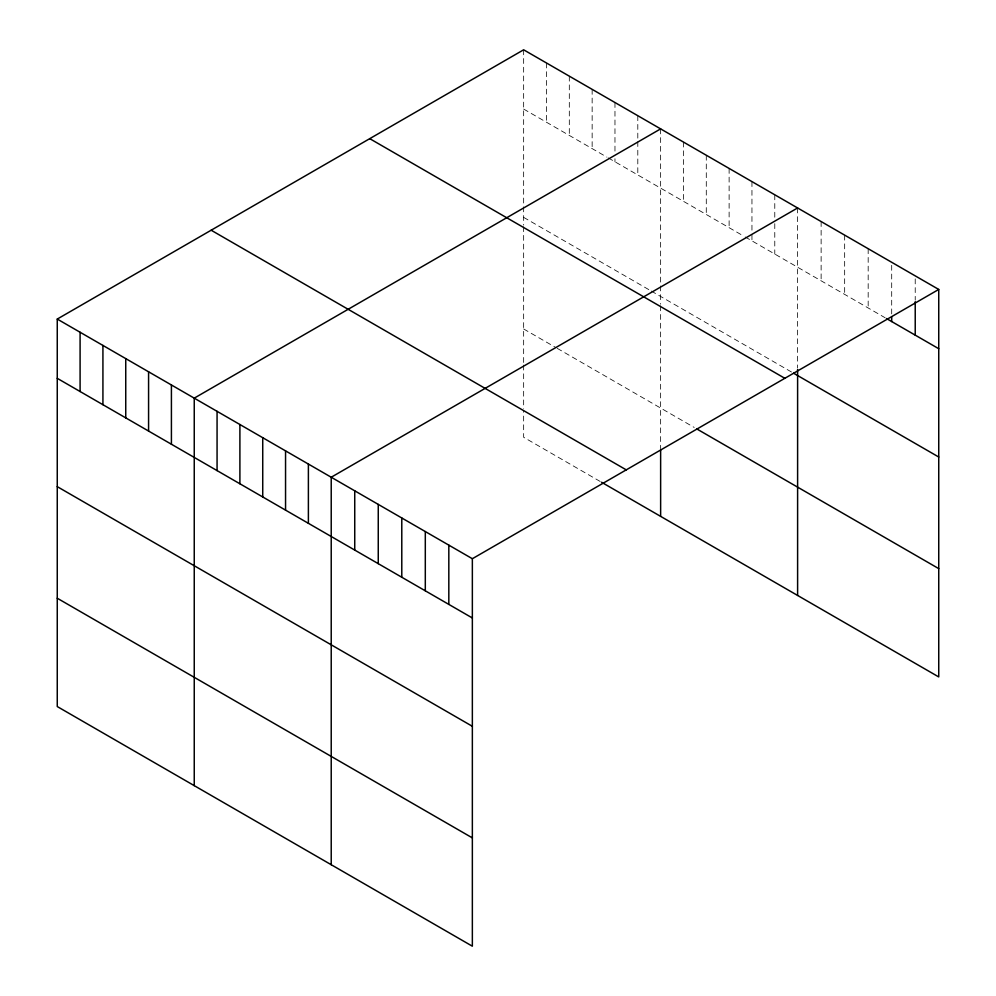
<?xml version="1.0" encoding="UTF-8"?>
<svg xmlns="http://www.w3.org/2000/svg" width="996" height="996" viewBox="0 0 996 996"><rect width="100%" height="100%" fill="white"/><g stroke="black" fill="none" stroke-linecap="round" stroke-linejoin="round"><path stroke-width="0.75" stroke-dasharray="4.98 3.74" d="M523.647 49.8L523.647 205.338M523.647 109.062L606.913 157.131M608.257 157.903L743.888 236.214M745.232 236.986L885.158 317.774M523.647 217.377L649.89 290.247M651.235 291.031L792.243 372.442M523.647 328.966L555.88 347.579M557.225 348.351L694.2 427.433M600.202 481.479L523.647 437.281L523.647 410.203M915.224 278.905L915.224 300.182M891.694 265.322L891.694 313.952M868.176 248.714L868.176 307.963M844.658 235.131L844.658 294.38M821.127 221.548L821.127 280.81M797.609 207.965L797.609 368.022M774.776 194.793L774.776 217.576M774.776 223.652L774.776 254.042M751.955 181.608L751.955 233.263M751.955 234.782L751.955 240.87M729.122 168.424L729.122 227.686M706.288 155.252L706.288 214.501M683.455 142.067L683.455 201.316M660.634 128.882L660.634 284.42M660.634 285.927L660.634 304.203M660.634 305.76L660.634 448.673M637.801 115.698L637.801 140.013M637.801 141.532L637.801 174.96M614.968 102.526L614.968 152.662M614.968 158.738L614.968 161.775M592.147 89.341L592.147 148.603M569.314 76.157L569.314 135.419M546.48 62.985L546.48 122.234M523.647 206.844L523.647 225.121M523.647 226.677L523.647 363.565M523.647 365.071L523.647 408.696"/><path stroke-width="1.49" d="M938.742 289.45L472.353 558.719L472.353 946.2L57.258 706.55L57.258 319.069L523.647 49.8L938.742 289.45L938.742 676.931L601.547 482.251M660.634 128.882L194.245 398.151L194.245 785.632M797.609 207.965L331.22 477.233L331.22 864.715M886.465 318.533L938.742 348.712M793.575 373.214L938.742 457.015M369.74 138.656L784.836 378.306M696.889 428.99L938.742 568.616M211.164 230.213L626.26 469.863M57.258 319.069L472.353 558.719M57.258 378.331L472.353 617.981M57.258 486.646L472.353 726.296M57.258 598.235L472.353 837.885M915.224 301.701L915.224 335.129M891.694 316.989L891.694 321.546M797.609 369.516L797.609 595.446M660.634 450.18L660.634 516.364M448.823 545.136L448.823 604.398M425.304 531.553L425.304 590.815M401.786 517.982L401.786 577.232M378.256 504.399L378.256 563.661M354.738 490.816L354.738 550.078M308.387 464.061L308.387 523.311M285.553 450.877L285.553 510.139M262.732 437.692L262.732 496.954M239.899 424.52L239.899 483.77M217.066 411.336L217.066 470.598M171.412 384.979L171.412 444.228M148.578 371.794L148.578 431.044M125.745 358.61L125.745 417.872M102.924 345.425L102.924 404.687M80.091 332.253L80.091 391.503"/></g></svg>
